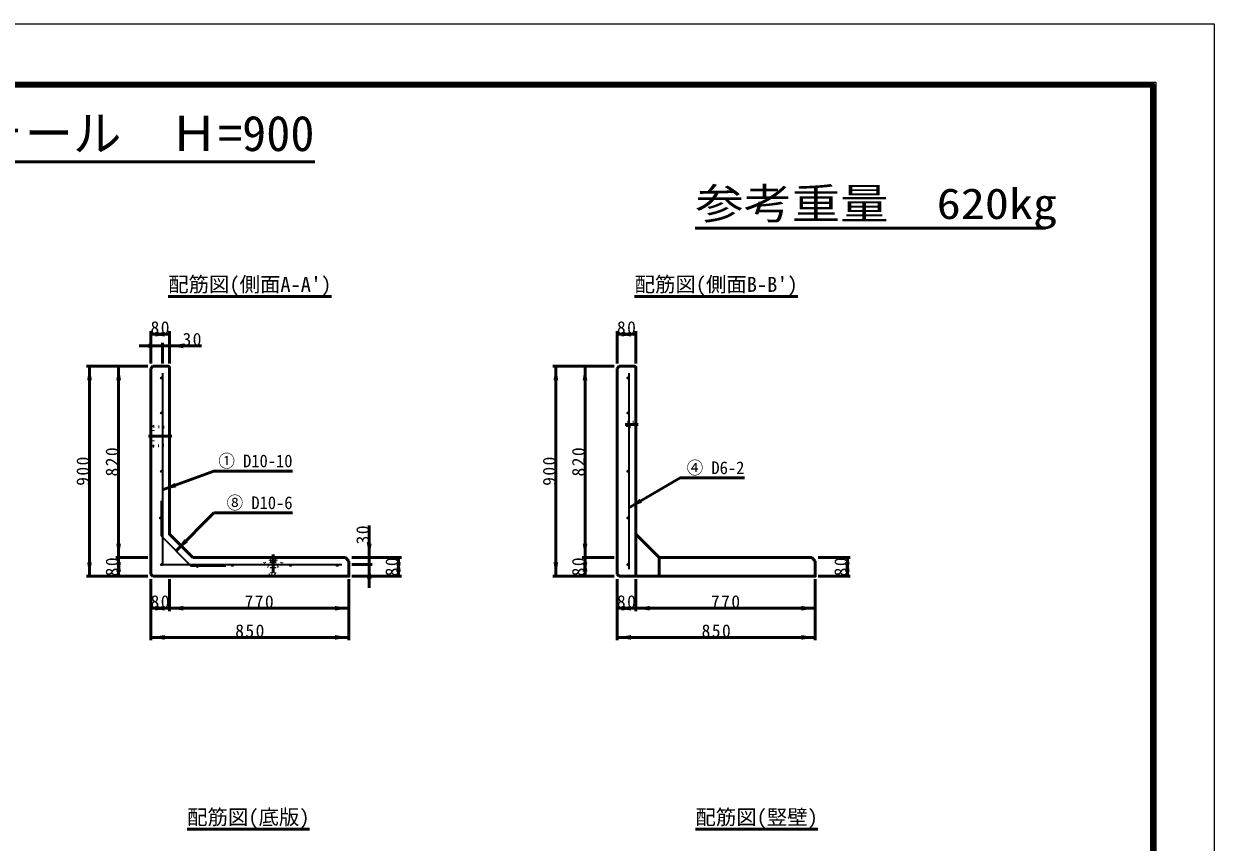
# Model space of a CAD drawing. Units: millimetres, scale not verified, with parts at other scales. Extents: x -2102 to 2102, y -1485 to 1485.
# Drawn here: x 61 to 2102, y 81 to 1485 of the extents above; entities that cross this region are included whole.
import ezdxf
from ezdxf.enums import TextEntityAlignment as Align

# ---------------------------------------------------------------- set-up
doc = ezdxf.new("R2010")
doc.units = ezdxf.units.MM
doc.header["$LTSCALE"] = 5
doc.linetypes.add('DOTTED', pattern=[1.75, 0.25, -1.5])
doc.linetypes.add('LONG_DASHED_DOTTED', pattern=[15.25, 12, -1.5, 0.25, -1.5])
doc.layers.add('0-0_V-nasSTD', color=7, linetype='Continuous', lineweight=50)
doc.layers.add('0-1_0', color=7, linetype='Continuous', lineweight=100)
doc.styles.add('ＭＳ ゴシック', font='')
doc.styles.get('ＭＳ ゴシック').set_extended_font_data('MS Gothic')

msp = doc.modelspace()

# ---------------------------------------------------------------- linework, layer by layer
at = {"layer": '0-0_V-nasSTD'}
for p, q in [((-559.872, 1248.465), (559.872, 1248.465)), ((308.244, 1017.517), (588.244, 1017.517)), ((1108.244, 1017.517), (1388.244, 1017.517)), ((278.244, 957.517), (278.244, 902.517)), ((278.244, 952.517), (310.244, 952.517)), ((310.244, 957.517), (310.244, 902.517)), ((1078.244, 957.517), (1078.244, 902.517)), ((1078.244, 952.517), (1110.244, 952.517)), ((1110.244, 957.517), (1110.244, 902.517)), ((258.244, 932.517), (298.244, 932.517)), ((298.244, 937.517), (298.244, 902.517)), ((298.244, 932.517), (310.244, 932.517)), ((310.244, 932.517), (365.244, 932.517)), ((273.244, 897.517), (168.244, 897.517)), ((173.244, 897.517), (173.244, 537.517)), ((281.844, 897.517), (278.244, 893.917)), ((278.244, 893.917), (278.244, 541.117)), ((308.244, 897.517), (281.844, 897.517)), ((1073.244, 897.517), (968.244, 897.517)), ((973.244, 897.517), (973.244, 537.517)), ((1081.844, 897.517), (1078.244, 893.917)), ((1078.244, 893.917), (1078.244, 541.117)), ((1108.244, 897.517), (1081.844, 897.517)), ((1110.244, 895.517), (1110.244, 537.517)), ((298.244, 685.517), (386.735, 717.725)), ((386.735, 717.725), (521.735, 717.725)), ((321.759, 581.031), (386.735, 646.008)), ((386.735, 646.008), (521.735, 646.008)), ((653.244, 569.517), (653.244, 624.517)), ((1110.244, 609.517), (1150.244, 569.517)), ((273.244, 569.517), (218.244, 569.517)), ((223.244, 569.517), (223.244, 537.517)), ((350.244, 569.517), (612.244, 569.517)), ((612.244, 569.517), (618.244, 563.517)), ((708.244, 569.517), (623.244, 569.517)), ((658.244, 557.517), (623.244, 557.517)), ((653.244, 569.517), (653.244, 557.517)), ((653.244, 557.517), (653.244, 517.517)), ((703.244, 569.517), (703.244, 537.517)), ((1073.244, 569.517), (1018.244, 569.517)), ((1023.244, 569.517), (1023.244, 537.517)), ((1150.244, 569.517), (1412.244, 569.517)), ((1150.244, 537.517), (1150.244, 569.517)), ((1412.244, 569.517), (1418.244, 563.517)), ((1478.244, 569.517), (1423.244, 569.517)), ((1473.244, 569.517), (1473.244, 537.517)), ((273.244, 537.517), (168.244, 537.517)), ((278.244, 541.117), (281.844, 537.517)), ((278.244, 427.517), (278.244, 532.517)), ((310.244, 477.517), (310.244, 532.517)), ((618.244, 427.517), (618.244, 532.517)), ((708.244, 537.517), (623.244, 537.517)), ((1073.244, 537.517), (968.244, 537.517)), ((1078.244, 541.117), (1081.844, 537.517)), ((1078.244, 427.517), (1078.244, 532.517)), ((1110.244, 477.517), (1110.244, 532.517)), ((1418.244, 427.517), (1418.244, 532.517)), ((1478.244, 537.517), (1423.244, 537.517)), ((310.244, 482.517), (278.244, 482.517)), ((1110.244, 482.517), (1078.244, 482.517)), ((618.244, 432.517), (278.244, 432.517)), ((1418.244, 432.517), (1078.244, 432.517)), ((340.76, 103.717), (550.76, 103.717)), ((1212.644, 103.717), (1422.644, 103.717))]:
    msp.add_line(p, q, dxfattribs=at)
at = {"layer": '0-0_V-nasSTD', "lineweight": 35}
for p, q in [((1098.244, 885.517), (1098.244, 549.517)), ((296.244, 666.546), (296.244, 606.546)), ((296.244, 606.546), (347.273, 555.517)), ((347.273, 555.517), (407.273, 555.517))]:
    msp.add_line(p, q, dxfattribs=at)
at = {"layer": '0-0_V-nasSTD', "linetype": 'DOTTED'}
for p, q in [((310.244, 802.517), (310.244, 832.517)), ((1096.244, 793.517), (1096.244, 801.517)), ((1096.244, 801.517), (1110.244, 801.517)), ((310.244, 792.517), (282.244, 794.517)), ((1110.244, 793.517), (1096.244, 793.517)), ((282.244, 760.517), (278.244, 756.917)), ((282.244, 760.517), (310.244, 762.517)), ((483.244, 565.517), (493.244, 565.517)), ((483.244, 565.517), (483.244, 562.717)), ((483.244, 562.717), (485.444, 561.517)), ((483.244, 562.717), (493.244, 562.717)), ((485.444, 561.517), (485.444, 541.517)), ((485.444, 561.517), (491.044, 561.517)), ((491.044, 561.517), (493.244, 562.717)), ((491.044, 561.517), (491.044, 541.517)), ((493.244, 565.517), (493.244, 562.717)), ((481.244, 539.517), (485.444, 541.517)), ((481.244, 539.517), (481.244, 538.317)), ((481.244, 539.517), (495.244, 539.517)), ((481.244, 538.317), (495.244, 538.317)), ((485.444, 541.517), (491.044, 541.517)), ((491.044, 541.517), (495.244, 539.517)), ((495.244, 539.517), (495.244, 538.317))]:
    msp.add_line(p, q, dxfattribs=at)
at = {"layer": '0-0_V-nasSTD', "linetype": 'LONG_DASHED_DOTTED'}
for p, q in [((1092.244, 797.517), (1114.244, 797.517)), ((314.244, 777.517), (274.244, 777.517)), ((488.244, 574.517), (488.244, 544.517))]:
    msp.add_line(p, q, dxfattribs=at)
at = {"layer": '0-0_V-nasSTD', "lineweight": 18}
for points in [[(-2102.5, -1485), (-2102.5, 1485), (2102.5, 1485), (2102.5, -1485)], [(-2002.5, -1385), (-2002.5, 1385), (2002.5, 1385), (2002.5, -1385)]]:
    msp.add_lwpolyline(points, close=True, dxfattribs=at)
at = {"layer": '0-0_V-nasSTD', "lineweight": 100}
msp.add_lwpolyline([(1997.5, -1380), (1997.5, 1380), (-1997.5, 1380)], dxfattribs=at)
at = {"layer": '0-0_V-nasSTD'}
for points in [[(223.244, 897.517), (223.244, 569.517), (223.244, 537.517)], [(310.244, 895.517), (310.244, 609.517), (350.244, 569.517)], [(1023.244, 897.517), (1023.244, 569.517), (1023.244, 537.517)], [(1098.244, 654.917), (1186.735, 706.008), (1296.735, 706.008)], [(281.844, 537.517), (618.244, 537.517), (618.244, 563.517)], [(1081.844, 537.517), (1418.244, 537.517), (1418.244, 563.517)], [(618.244, 482.517), (310.244, 482.517), (278.244, 482.517)], [(1418.244, 482.517), (1110.244, 482.517), (1078.244, 482.517)]]:
    msp.add_lwpolyline(points, dxfattribs=at)
at = {"layer": '0-0_V-nasSTD', "lineweight": 35}
msp.add_lwpolyline([(298.244, 885.517), (298.244, 557.517), (606.244, 557.517)], dxfattribs=at)
at = {"layer": '0-0_V-nasSTD', "linetype": 'DOTTED'}
msp.add_lwpolyline([(282.244, 760.517), (282.244, 794.517), (278.244, 798.117)], dxfattribs=at)
at = {"layer": '0-0_V-nasSTD', "lineweight": 35}
for centre in [(297.044, 877.517), (1097.044, 877.517), (297.044, 817.517), (1097.044, 817.517), (297.044, 717.517), (1097.044, 717.517), (295.044, 637.517), (1097.044, 637.517), (297.044, 557.517), (358.244, 554.317), (418.244, 556.317), (518.244, 556.317), (598.244, 556.317), (1097.044, 557.517)]:
    msp.add_circle(centre, 1.2, dxfattribs=at)
at = {"layer": '0-0_V-nasSTD'}
for centre in [(308.244, 895.517), (1108.244, 895.517)]:
    msp.add_arc(centre, 2, 0, 90, dxfattribs=at)
at = {"layer": '0-0_V-nasSTD', "linetype": 'DOTTED'}
msp.add_arc((488.244, 569.517), 17.2, 180, 0, dxfattribs=at)
at = {"layer": '0-0_V-nasSTD'}
for points in [[(278.244, 952.517), (302.244, 952.517), (302.244, 956.517)], [(278.244, 952.517), (302.244, 948.517), (302.244, 952.517)], [(286.244, 952.517), (286.244, 956.517), (310.244, 952.517)], [(286.244, 948.517), (286.244, 952.517), (310.244, 952.517)], [(1078.244, 952.517), (1102.244, 952.517), (1102.244, 956.517)], [(1078.244, 952.517), (1102.244, 948.517), (1102.244, 952.517)], [(1086.244, 952.517), (1086.244, 956.517), (1110.244, 952.517)], [(1086.244, 948.517), (1086.244, 952.517), (1110.244, 952.517)], [(274.244, 932.517), (274.244, 936.517), (298.244, 932.517)], [(274.244, 928.517), (274.244, 932.517), (298.244, 932.517)], [(310.244, 932.517), (334.244, 932.517), (334.244, 936.517)], [(310.244, 932.517), (334.244, 928.517), (334.244, 932.517)], [(169.244, 873.517), (173.244, 873.517), (173.244, 897.517)], [(173.244, 873.517), (173.244, 897.517), (177.244, 873.517)], [(219.244, 873.517), (223.244, 873.517), (223.244, 897.517)], [(223.244, 873.517), (223.244, 897.517), (227.244, 873.517)], [(969.244, 873.517), (973.244, 873.517), (973.244, 897.517)], [(973.244, 873.517), (973.244, 897.517), (977.244, 873.517)], [(1019.244, 873.517), (1023.244, 873.517), (1023.244, 897.517)], [(1023.244, 873.517), (1023.244, 897.517), (1027.244, 873.517)], [(298.244, 685.517), (319.429, 697.484), (320.797, 693.725)], [(298.244, 685.517), (320.797, 693.725), (322.165, 689.966)], [(1098.244, 654.917), (1117.029, 670.381), (1119.029, 666.917)], [(1098.244, 654.917), (1119.029, 666.917), (1121.029, 663.453)], [(219.244, 593.517), (223.244, 569.517), (223.244, 593.517)], [(223.244, 569.517), (223.244, 593.517), (227.244, 593.517)], [(321.759, 581.031), (335.901, 600.83), (338.729, 598.002)], [(321.759, 581.031), (338.729, 598.002), (341.558, 595.173)], [(649.244, 593.517), (653.244, 569.517), (653.244, 593.517)], [(653.244, 569.517), (653.244, 593.517), (657.244, 593.517)], [(1019.244, 593.517), (1023.244, 569.517), (1023.244, 593.517)], [(1023.244, 569.517), (1023.244, 593.517), (1027.244, 593.517)], [(169.244, 561.517), (173.244, 537.517), (173.244, 561.517)], [(173.244, 537.517), (173.244, 561.517), (177.244, 561.517)], [(219.244, 545.517), (223.244, 545.517), (223.244, 569.517)], [(219.244, 561.517), (223.244, 537.517), (223.244, 561.517)], [(223.244, 545.517), (223.244, 569.517), (227.244, 545.517)], [(223.244, 537.517), (223.244, 561.517), (227.244, 561.517)], [(649.244, 533.517), (653.244, 533.517), (653.244, 557.517)], [(653.244, 533.517), (653.244, 557.517), (657.244, 533.517)], [(699.244, 545.517), (703.244, 545.517), (703.244, 569.517)], [(699.244, 561.517), (703.244, 537.517), (703.244, 561.517)], [(703.244, 545.517), (703.244, 569.517), (707.244, 545.517)], [(703.244, 537.517), (703.244, 561.517), (707.244, 561.517)], [(969.244, 561.517), (973.244, 537.517), (973.244, 561.517)], [(973.244, 537.517), (973.244, 561.517), (977.244, 561.517)], [(1019.244, 545.517), (1023.244, 545.517), (1023.244, 569.517)], [(1019.244, 561.517), (1023.244, 537.517), (1023.244, 561.517)], [(1023.244, 545.517), (1023.244, 569.517), (1027.244, 545.517)], [(1023.244, 537.517), (1023.244, 561.517), (1027.244, 561.517)], [(1469.244, 545.517), (1473.244, 545.517), (1473.244, 569.517)], [(1469.244, 561.517), (1473.244, 537.517), (1473.244, 561.517)], [(1473.244, 545.517), (1473.244, 569.517), (1477.244, 545.517)], [(1473.244, 537.517), (1473.244, 561.517), (1477.244, 561.517)], [(278.244, 482.517), (302.244, 482.517), (302.244, 486.517)], [(278.244, 482.517), (302.244, 478.517), (302.244, 482.517)], [(286.244, 482.517), (286.244, 486.517), (310.244, 482.517)], [(286.244, 478.517), (286.244, 482.517), (310.244, 482.517)], [(310.244, 482.517), (334.244, 482.517), (334.244, 486.517)], [(310.244, 482.517), (334.244, 478.517), (334.244, 482.517)], [(594.244, 482.517), (594.244, 486.517), (618.244, 482.517)], [(594.244, 478.517), (594.244, 482.517), (618.244, 482.517)], [(1078.244, 482.517), (1102.244, 482.517), (1102.244, 486.517)], [(1078.244, 482.517), (1102.244, 478.517), (1102.244, 482.517)], [(1086.244, 482.517), (1086.244, 486.517), (1110.244, 482.517)], [(1086.244, 478.517), (1086.244, 482.517), (1110.244, 482.517)], [(1110.244, 482.517), (1134.244, 482.517), (1134.244, 486.517)], [(1110.244, 482.517), (1134.244, 478.517), (1134.244, 482.517)], [(1394.244, 482.517), (1394.244, 486.517), (1418.244, 482.517)], [(1394.244, 478.517), (1394.244, 482.517), (1418.244, 482.517)], [(278.244, 432.517), (302.244, 432.517), (302.244, 436.517)], [(278.244, 432.517), (302.244, 428.517), (302.244, 432.517)], [(594.244, 432.517), (594.244, 436.517), (618.244, 432.517)], [(594.244, 428.517), (594.244, 432.517), (618.244, 432.517)], [(1078.244, 432.517), (1102.244, 432.517), (1102.244, 436.517)], [(1078.244, 432.517), (1102.244, 428.517), (1102.244, 432.517)], [(1394.244, 432.517), (1394.244, 436.517), (1418.244, 432.517)], [(1394.244, 428.517), (1394.244, 432.517), (1418.244, 432.517)]]:
    msp.add_solid(points, dxfattribs=at)
at = {"layer": '0-1_0', "lineweight": 50}
msp.add_line((1212.469, 1134.328), (1813.669, 1134.328), dxfattribs=at)

# ---------------------------------------------------------------- texts
at = {"layer": '0-0_V-nasSTD', "style": 'ＭＳ ゴシック'}
for s, height, p in [('1ｓｔタッチウォール  Ｈ=900', 60.81, (-559.872, 1248.465)), ("配筋図(側面A-A')", 25.66, (308.244, 1017.517)), ("配筋図(側面B-B')", 25.66, (1108.244, 1017.517)), ('配筋図(底版)', 25.66, (340.76, 103.717)), ('配筋図(竪壁)', 25.66, (1212.644, 103.717))]:
    msp.add_text(s, height=height, dxfattribs=at).set_placement(p, align=Align.BOTTOM_LEFT)
for s, height, width, p in [('参考重量\u3000620kg', 52.79, 1.15, (1212.469, 1134.328)), ('① D10-10', 21.85, 0.95, (394.306, 717.725)), ('④ D6-2', 21.85, 0.95, (1197.623, 706.008)), ('⑧ D10-6', 21.85, 0.95, (408.465, 646.008))]:
    msp.add_text(s, height=height, dxfattribs=dict(at, width=width)).set_placement(p, align=Align.BOTTOM_LEFT)
at = {"layer": '0-0_V-nasSTD', "char_height": 21.99, "attachment_point": 7, "style": 'ＭＳ ゴシック'}
for s, insert in [('\\T1.17;80', (277.994, 952.517)), ('\\T1.17;80', (1077.994, 952.517)), ('\\T1.17;30', (332.744, 932.517)), ('\\T1.17;80', (277.994, 482.517)), ('\\T1.17;770', (439.244, 482.517)), ('\\T1.17;80', (1077.994, 482.517)), ('\\T1.17;770', (1239.244, 482.517)), ('\\T1.17;850', (423.244, 432.517)), ('\\T1.17;850', (1223.244, 432.517))]:
    msp.add_mtext(s, dxfattribs=dict(at, insert=insert))
at = {"layer": '0-0_V-nasSTD', "char_height": 21.99, "attachment_point": 7, "rotation": 90, "style": 'ＭＳ ゴシック'}
for s, insert in [('\\T1.17;820', (223.244, 708.517)), ('\\T1.17;820', (1023.244, 708.517)), ('\\T1.17;900', (173.244, 692.517)), ('\\T1.17;900', (973.244, 692.517)), ('\\T1.17;30', (653.244, 592.017)), ('\\T1.17;80', (223.244, 537.266)), ('\\T1.17;80', (703.244, 537.266)), ('\\T1.17;80', (1023.244, 537.266)), ('\\T1.17;80', (1473.244, 537.266))]:
    msp.add_mtext(s, dxfattribs=dict(at, insert=insert))

doc.saveas('drawing.dxf')
